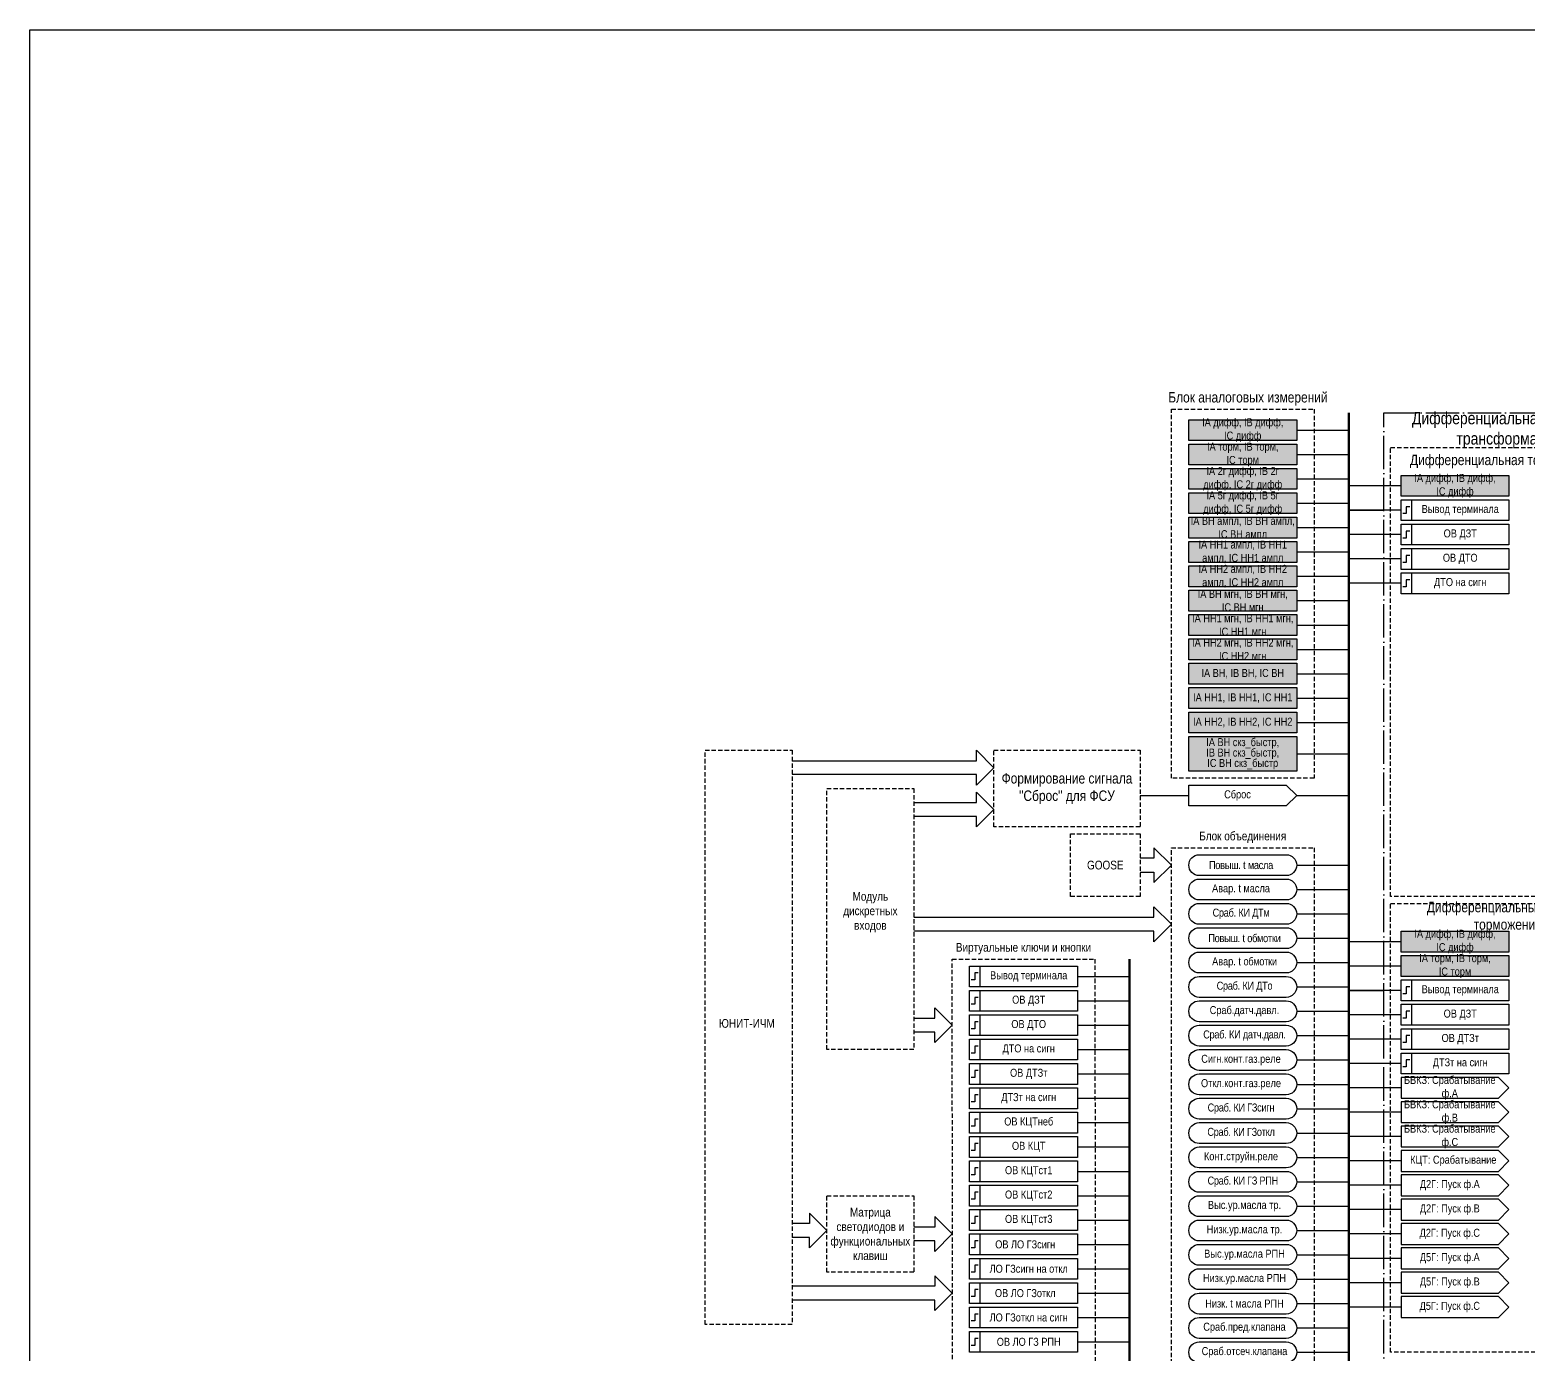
# Model space of a CAD drawing. Header units: millimetres. Extents: x -1361 to 2220, y 0 to 841.
# Drawn here: x 0 to 430.5, y 460.5 to 841 of the extents above; entities that cross this region are included whole.
import ezdxf

# ---------------------------------------------------------------- set-up
doc = ezdxf.new("R2010")
doc.units = ezdxf.units.MM
doc.linetypes.add('ACAD_ISO04W100', pattern=[30, 24, -3, 0, -3])
doc.linetypes.add('штриховая2', pattern=[0.375, 0.25, -0.125])
doc.layers.add('TEXT', color=7, linetype='Continuous', lineweight=25)
doc.layers.add('Основная', color=7, linetype='Continuous')
doc.styles.add('2.5_Gost_RD', font='ARIALN.TTF', dxfattribs={"height": 2.5})
doc.styles.add('3.5_Gost_RD', font='ARIALN.TTF', dxfattribs={"height": 3.5})

msp = doc.modelspace()

# ---------------------------------------------------------------- hatches: boundary and pattern name
at = {"ltscale": 100, "true_color": 0x00cb62}
h = msp.add_hatch(color=112, dxfattribs=at)
h.dxf.hatch_style = 1
h.paths.add_polyline_path([(333, 729), (364, 729), (364, 723), (333, 723)])
h = msp.add_hatch(color=112, dxfattribs=at)
h.dxf.hatch_style = 1
h.paths.add_polyline_path([(333, 722), (364, 722), (364, 716), (333, 716)])
h = msp.add_hatch(color=112, dxfattribs=at)
h.dxf.hatch_style = 1
h.paths.add_polyline_path([(333, 715), (364, 715), (364, 709), (333, 709)])
h = msp.add_hatch(color=112, dxfattribs=at)
h.dxf.hatch_style = 1
h.paths.add_polyline_path([(394, 713), (425, 713), (425, 707), (394, 707)])
h = msp.add_hatch(color=112, dxfattribs=at)
h.dxf.hatch_style = 1
h.paths.add_polyline_path([(333, 708), (364, 708), (364, 702), (333, 702)])
h = msp.add_hatch(color=112, dxfattribs=at)
h.dxf.hatch_style = 1
h.paths.add_polyline_path([(333, 701), (364, 701), (364, 695), (333, 695)])
h = msp.add_hatch(color=112, dxfattribs=at)
h.dxf.hatch_style = 1
h.paths.add_polyline_path([(333, 694), (364, 694), (364, 688), (333, 688)])
h = msp.add_hatch(color=112, dxfattribs=at)
h.dxf.hatch_style = 1
h.paths.add_polyline_path([(333, 687), (364, 687), (364, 681), (333, 681)])
h = msp.add_hatch(color=112, dxfattribs=at)
h.dxf.hatch_style = 1
h.paths.add_polyline_path([(333, 680), (364, 680), (364, 674), (333, 674)])
h = msp.add_hatch(color=112, dxfattribs=at)
h.dxf.hatch_style = 1
h.paths.add_polyline_path([(333, 673), (364, 673), (364, 667), (333, 667)])
h = msp.add_hatch(color=112, dxfattribs=at)
h.dxf.hatch_style = 1
h.paths.add_polyline_path([(333, 666), (364, 666), (364, 660), (333, 660)])
h = msp.add_hatch(color=112, dxfattribs=at)
h.dxf.hatch_style = 1
h.paths.add_polyline_path([(333, 659), (364, 659), (364, 653), (333, 653)])
h = msp.add_hatch(color=112, dxfattribs=at)
h.dxf.hatch_style = 1
h.paths.add_polyline_path([(333, 652), (364, 652), (364, 646), (333, 646)])
h = msp.add_hatch(color=112, dxfattribs=at)
h.dxf.hatch_style = 1
h.paths.add_polyline_path([(333, 645), (364, 645), (364, 639), (333, 639)])
h = msp.add_hatch(color=112, dxfattribs=at)
h.dxf.hatch_style = 1
h.paths.add_polyline_path([(333, 638), (364, 638), (364, 628), (333, 628)])
h = msp.add_hatch(color=112, dxfattribs=at)
h.dxf.hatch_style = 1
h.paths.add_polyline_path([(394, 582), (425, 582), (425, 576), (394, 576)])
h = msp.add_hatch(color=112, dxfattribs=at)
h.dxf.hatch_style = 1
h.paths.add_polyline_path([(394, 575), (425, 575), (425, 569), (394, 569)])

# ---------------------------------------------------------------- linework, layer by layer
at = {"lineweight": 100, "ltscale": 100}
for p, q in [((379, 731), (379, 55)), ((316, 574), (316, 138))]:
    msp.add_line(p, q, dxfattribs=at)
at = {"ltscale": 100}
for p, q in [((364, 726), (379, 726)), ((364, 719), (379, 719)), ((364, 712), (379, 712)), ((394, 710), (379, 710)), ((364, 705), (379, 705)), ((394, 703), (379, 703)), ((379, 703), (389, 703)), ((364, 698), (379, 698)), ((394, 696), (379, 696)), ((364, 691), (379, 691)), ((394, 689), (379, 689)), ((364, 684), (379, 684)), ((394, 682), (379, 682)), ((364, 677), (379, 677)), ((364, 670), (379, 670)), ((364, 663), (379, 663)), ((364, 656), (379, 656)), ((364, 649), (379, 649)), ((364, 642), (379, 642)), ((364, 633), (379, 633)), ((364, 621), (379, 621)), ((364, 601), (379, 601)), ((364, 594), (379, 594)), ((364, 587), (379, 587)), ((364, 580), (379, 580)), ((394, 579), (379, 579)), ((364, 573), (379, 573)), ((301, 569), (316, 569)), ((394, 572), (379, 572)), ((364, 566), (379, 566)), ((394, 565), (379, 565)), ((379, 565), (389, 565)), ((301, 562), (316, 562)), ((364, 559), (379, 559)), ((394, 558), (379, 558)), ((301, 555), (316, 555)), ((364, 552), (379, 552)), ((301, 548), (316, 548)), ((394, 551), (379, 551)), ((364, 545), (379, 545)), ((394, 544), (379, 544)), ((301, 541), (316, 541)), ((301, 534), (316, 534)), ((364, 538), (379, 538)), ((394, 537), (379, 537)), ((364, 531), (379, 531)), ((394, 530), (379, 530)), ((301, 527), (316, 527)), ((364, 524), (379, 524)), ((394, 523), (379, 523)), ((301, 520), (316, 520)), ((364, 517), (379, 517)), ((301, 513), (316, 513)), ((394, 516), (379, 516)), ((364, 510), (379, 510)), ((394, 509), (379, 509)), ((301, 506), (316, 506)), ((364, 503), (379, 503)), ((394, 502), (379, 502)), ((301, 499), (316, 499)), ((364, 496), (379, 496)), ((301, 492), (316, 492)), ((394, 495), (379, 495)), ((364, 489), (379, 489)), ((394, 488), (379, 488)), ((301, 485), (316, 485)), ((301, 478), (316, 478)), ((364, 482), (379, 482)), ((394, 481), (379, 481)), ((364, 475), (379, 475)), ((394, 474), (379, 474)), ((301, 471), (316, 471)), ((364, 468), (379, 468)), ((301, 464), (316, 464)), ((364, 461), (379, 461))]:
    msp.add_line(p, q, dxfattribs=at)
at = {"color": 3, "ltscale": 100}
msp.add_lwpolyline([(0, 841), (1189, 841), (1189, 0), (0, 0)], close=True, dxfattribs=at)
at = {"color": 7, "linetype": 'штриховая2', "ltscale": 5}
for points in [[(328, 732), (369, 732), (369, 626), (328, 626)], [(194, 634), (219, 634), (219, 469), (194, 469)], [(277, 634), (319, 634), (319, 612), (277, 612)], [(229, 623), (254, 623), (254, 548), (229, 548)], [(299, 610), (319, 610), (319, 592), (299, 592)], [(328, 606), (369, 606), (369, 244), (328, 244)], [(265, 574), (306, 574), (306.5, 144), (265.5, 144)], [(229, 506), (254, 506), (254, 484), (229, 484)]]:
    msp.add_lwpolyline(points, close=True, dxfattribs=at)
at = {"ltscale": 100}
for points in [[(333, 729), (364, 729), (364, 723), (333, 723)], [(333, 722), (364, 722), (364, 716), (333, 716)], [(333, 715), (364, 715), (364, 709), (333, 709)], [(394, 713), (425, 713), (425, 707), (394, 707)], [(333, 708), (364, 708), (364, 702), (333, 702)], [(394, 706), (397, 706), (397, 700), (394, 700)], [(394, 706), (425, 706), (425, 700), (394, 700)], [(333, 701), (364, 701), (364, 695), (333, 695)], [(394, 699), (397, 699), (397, 693), (394, 693)], [(394, 699), (425, 699), (425, 693), (394, 693)], [(333, 694), (364, 694), (364, 688), (333, 688)], [(394, 692), (397, 692), (397, 686), (394, 686)], [(394, 692), (425, 692), (425, 686), (394, 686)], [(333, 687), (364, 687), (364, 681), (333, 681)], [(394, 685), (397, 685), (397, 679), (394, 679)], [(394, 685), (425, 685), (425, 679), (394, 679)], [(333, 680), (364, 680), (364, 674), (333, 674)], [(333, 673), (364, 673), (364, 667), (333, 667)], [(333, 666), (364, 666), (364, 660), (333, 660)], [(333, 659), (364, 659), (364, 653), (333, 653)], [(333, 652), (364, 652), (364, 646), (333, 646)], [(333, 645), (364, 645), (364, 639), (333, 639)], [(333, 638), (364, 638), (364, 628), (333, 628)], [(394, 582), (425, 582), (425, 576), (394, 576)], [(394, 575), (425, 575), (425, 569), (394, 569)], [(270, 572), (273, 572), (273, 566), (270, 566)], [(270, 572), (301, 572), (301, 566), (270, 566)], [(270, 565), (273, 565), (273, 559), (270, 559)], [(270, 565), (301, 565), (301, 559), (270, 559)], [(394, 568), (397, 568), (397, 562), (394, 562)], [(394, 568), (425, 568), (425, 562), (394, 562)], [(394, 561), (397, 561), (397, 555), (394, 555)], [(394, 561), (425, 561), (425, 555), (394, 555)], [(270, 558), (273, 558), (273, 552), (270, 552)], [(270, 558), (301, 558), (301, 552), (270, 552)], [(394, 554), (397, 554), (397, 548), (394, 548)], [(394, 554), (425, 554), (425, 548), (394, 548)], [(270, 551), (273, 551), (273, 545), (270, 545)], [(270, 551), (301, 551), (301, 545), (270, 545)], [(394, 547), (397, 547), (397, 541), (394, 541)], [(394, 547), (425, 547), (425, 541), (394, 541)], [(270, 544), (273, 544), (273, 538), (270, 538)], [(270, 544), (301, 544), (301, 538), (270, 538)], [(270, 537), (273, 537), (273, 531), (270, 531)], [(270, 537), (301, 537), (301, 531), (270, 531)], [(270, 530), (273, 530), (273, 524), (270, 524)], [(270, 530), (301, 530), (301, 524), (270, 524)], [(270, 523), (273, 523), (273, 517), (270, 517)], [(270, 523), (301, 523), (301, 517), (270, 517)], [(270, 516), (273, 516), (273, 510), (270, 510)], [(270, 516), (301, 516), (301, 510), (270, 510)], [(270, 509), (273, 509), (273, 503), (270, 503)], [(270, 509), (301, 509), (301, 503), (270, 503)], [(270, 502), (273, 502), (273, 496), (270, 496)], [(270, 502), (301, 502), (301, 496), (270, 496)], [(270, 495), (273, 495), (273, 489), (270, 489)], [(270, 495), (301, 495), (301, 489), (270, 489)], [(270, 488), (273, 488), (273, 482), (270, 482)], [(270, 488), (301, 488), (301, 482), (270, 482)], [(270, 481), (273, 481), (273, 475), (270, 475)], [(270, 481), (301, 481), (301, 475), (270, 475)], [(270, 474), (273, 474), (273, 468), (270, 468)], [(270, 474), (301, 474), (301, 468), (270, 468)], [(270, 467), (273, 467), (273, 461), (270, 461)], [(270, 467), (301, 467), (301, 461), (270, 461)]]:
    msp.add_lwpolyline(points, close=True, dxfattribs=at)
at = {"color": 251, "linetype": 'ACAD_ISO04W100', "lineweight": 30, "ltscale": 0.4, "true_color": 0x58595b}
msp.add_lwpolyline([(389, 731), (474, 731), (474, 255), (389, 255)], close=True, dxfattribs=at)
at = {"linetype": 'штриховая2', "ltscale": 5}
for points in [[(391, 721), (472, 721), (472, 592), (391, 592)], [(391, 590), (472, 590), (472, 461), (391, 461)]]:
    msp.add_lwpolyline(points, close=True, dxfattribs=at)
at = {"lineweight": 30, "ltscale": 100}
for points in [[(396.5, 704), (395.5, 704), (395.5, 702), (394.5, 702)], [(396.5, 697), (395.5, 697), (395.5, 695), (394.5, 695)], [(396.5, 690), (395.5, 690), (395.5, 688), (394.5, 688)], [(396.5, 683), (395.5, 683), (395.5, 681), (394.5, 681)], [(272.5, 570), (271.5, 570), (271.5, 568), (270.5, 568)], [(396.5, 566), (395.5, 566), (395.5, 564), (394.5, 564)], [(272.5, 563), (271.5, 563), (271.5, 561), (270.5, 561)], [(272.5, 556), (271.5, 556), (271.5, 554), (270.5, 554)], [(396.5, 559), (395.5, 559), (395.5, 557), (394.5, 557)], [(396.5, 552), (395.5, 552), (395.5, 550), (394.5, 550)], [(272.5, 549), (271.5, 549), (271.5, 547), (270.5, 547)], [(396.5, 545), (395.5, 545), (395.5, 543), (394.5, 543)], [(272.5, 542), (271.5, 542), (271.5, 540), (270.5, 540)], [(272.5, 535), (271.5, 535), (271.5, 533), (270.5, 533)], [(272.5, 528), (271.5, 528), (271.5, 526), (270.5, 526)], [(272.5, 521), (271.5, 521), (271.5, 519), (270.5, 519)], [(272.5, 514), (271.5, 514), (271.5, 512), (270.5, 512)], [(272.5, 507), (271.5, 507), (271.5, 505), (270.5, 505)], [(272.5, 500), (271.5, 500), (271.5, 498), (270.5, 498)], [(272.5, 493), (271.5, 493), (271.5, 491), (270.5, 491)], [(272.5, 486), (271.5, 486), (271.5, 484), (270.5, 484)], [(272.5, 479), (271.5, 479), (271.5, 477), (270.5, 477)], [(272.5, 472), (271.5, 472), (271.5, 470), (270.5, 470)], [(272.5, 465), (271.5, 465), (271.5, 463), (270.5, 463)]]:
    msp.add_lwpolyline(points, dxfattribs=at)
at = {"ltscale": 100}
for points in [[(219, 631), (272, 631), (272, 634), (277, 629), (272, 624), (272, 627), (219, 627)], [(254, 619), (272, 619), (272, 622), (277, 617), (272, 612), (272, 615), (254, 615)], [(319, 621), (333, 621)], [(333, 624), (361, 624), (364, 621), (361, 618), (333, 618), (333, 624)], [(319, 599), (323, 599), (323, 596), (328, 601), (323, 606), (323, 603), (319, 603)], [(254, 586), (323, 586), (323, 589), (328, 584), (323, 579), (323, 582), (254, 582)], [(254, 557), (260, 557), (260, 560), (265, 555), (260, 550), (260, 553), (254, 553)], [(229, 496), (224, 501), (224, 498), (219, 498)], [(265, 495), (260, 500), (260, 497), (254, 497)], [(229, 496), (224, 491), (224, 494), (219, 494)], [(265, 495), (260, 490), (260, 493), (254, 493)], [(265, 478), (260, 483), (260, 480), (219, 480)], [(265, 478), (260, 473), (260, 476), (219, 476)]]:
    msp.add_lwpolyline(points, dxfattribs=at)
for points in [[(336, 598, -1), (336, 604), (361, 604, -1), (361, 598)], [(336, 591, -1), (336, 597), (361, 597, -1), (361, 591)], [(336, 584, -1), (336, 590), (361, 590, -1), (361, 584)], [(336, 577, -1), (336, 583), (361, 583, -1), (361, 577)], [(336, 570, -1), (336, 576), (361, 576, -1), (361, 570)], [(336, 563, -1), (336, 569), (361, 569, -1), (361, 563)], [(336, 556, -1), (336, 562), (361, 562, -1), (361, 556)], [(336, 549, -1), (336, 555), (361, 555, -1), (361, 549)], [(336, 542, -1), (336, 548), (361, 548, -1), (361, 542)], [(336, 535, -1), (336, 541), (361, 541, -1), (361, 535)], [(336, 528, -1), (336, 534), (361, 534, -1), (361, 528)], [(336, 521, -1), (336, 527), (361, 527, -1), (361, 521)], [(336, 514, -1), (336, 520), (361, 520, -1), (361, 514)], [(336, 507, -1), (336, 513), (361, 513, -1), (361, 507)], [(336, 500, -1), (336, 506), (361, 506, -1), (361, 500)], [(336, 493, -1), (336, 499), (361, 499, -1), (361, 493)], [(336, 486, -1), (336, 492), (361, 492, -1), (361, 486)], [(336, 479, -1), (336, 485), (361, 485, -1), (361, 479)], [(336, 472, -1), (336, 478), (361, 478, -1), (361, 472)], [(336, 465, -1), (336, 471), (361, 471, -1), (361, 465)], [(336, 458, -1), (336, 464), (361, 464, -1), (361, 458)]]:
    msp.add_lwpolyline(points, format="xyb", close=True, dxfattribs=at)
at = {"layer": 'Основная', "ltscale": 100}
for points in [[(394, 540), (394, 534), (422, 534), (425, 537), (422, 540)], [(394, 533), (394, 527), (422, 527), (425, 530), (422, 533)], [(394, 526), (394, 520), (422, 520), (425, 523), (422, 526)], [(394, 519), (394, 513), (422, 513), (425, 516), (422, 519)], [(394, 512), (394, 506), (422, 506), (425, 509), (422, 512)], [(394, 505), (394, 499), (422, 499), (425, 502), (422, 505)], [(394, 498), (394, 492), (422, 492), (425, 495), (422, 498)], [(394, 491), (394, 485), (422, 485), (425, 488), (422, 491)], [(394, 484), (394, 478), (422, 478), (425, 481), (422, 484)], [(394, 477), (394, 471), (422, 471), (425, 474), (422, 477)]]:
    msp.add_lwpolyline(points, close=True, dxfattribs=at)

# ---------------------------------------------------------------- texts
at = {"color": 0, "ltscale": 100, "char_height": 2.3, "attachment_point": 5, "style": '2.5_Gost_RD'}
for s, insert, width in [('{\\C256;IA дифф, IB дифф, IC дифф}', (348.5, 726), 23.725), ('{\\C256;IA торм, IB торм, IC торм}', (348.5, 719), 20.7005), ('{\\C256;IA 2г дифф, IB 2г дифф, IC 2г дифф}', (348.5, 712), 29.1365), ('{\\C256;IA дифф, IB дифф, IC дифф}', (409.5, 710), 23.725), ('{\\C256;IA 5г дифф, IB 5г дифф, IC 5г дифф}', (348.5, 705), 29.1365), ('{\\C256;Вывод терминала}', (411, 703), 28), ('{\\C256;IA ВН ампл, IB ВН ампл, IC ВН ампл}', (348.5, 698), 31), ('{\\C256;IA НН1 ампл, IB НН1 ампл, IC НН1 ампл}', (348.5, 691), 31.5052), ('{\\C256;IA НН2 ампл, IB НН2 ампл, IC НН2 ампл}', (348.5, 684), 31.5052), ('{\\C256;ДТО на сигн}', (411, 682), 28), ('{\\C256;IA ВН мгн, IB ВН мгн, IC ВН мгн}', (348.5, 677), 26.1583), ('{\\C256;IA НН1 мгн, IB НН1 мгн, IC НН1 мгн}', (348.5, 670), 29.86), ('{\\C256;IA НН2 мгн, IB НН2 мгн, IC НН2 мгн}', (348.5, 663), 29.86), ('{\\C256;IA ВН, IB ВН, IC ВН}', (348.5, 656), 31), ('{\\C256;IA НН1, IB НН1, IC НН1}', (348.5, 649), 31), ('{\\C256;IA НН2, IB НН2, IC НН2}', (348.5, 642), 31), ('{\\C256;IA ВН скз_быстр,}', (348.5, 636), 25.9291), ('{\\C256;IB ВН скз_быстр,}', (348.5, 633), 25.9291), ('{\\C256;IC ВН скз_быстр}', (348.5, 630), 25.9291), ('{\\C256;IA дифф, IB дифф, IC дифф}', (409.5, 579), 23.725), ('{\\C256;IA торм, IB торм, IC торм}', (409.5, 572), 20.7005), ('{\\C256;Вывод терминала}', (411, 565), 28), ('{\\C256;ДТЗт на сигн}', (411, 544), 28)]:
    msp.add_mtext(s, dxfattribs=dict(at, insert=insert, width=width))
at = {"color": 128, "ltscale": 100, "true_color": 0x0b6436, "attachment_point": 5, "style": '3.5_Gost_RD'}
for s, insert, char_height, width in [('Дифференциальная токовая защита трансформатора (ДЗТ)', (431.5, 726), 3.5, 85), ('Дифференциальная токовая отсечка (ДТО)', (431.5, 717), 3, 81), ('Дифференциальный токовый орган с торможением (ДТЗт)', (431.5, 586), 3, 81)]:
    msp.add_mtext(s, dxfattribs=dict(at, insert=insert, char_height=char_height, width=width))
at = {"ltscale": 100, "attachment_point": 5, "style": '2.5_Gost_RD'}
for s, insert, char_height, width in [('Сброс', (347, 621), 2.3, 28), ('Блок объединения', (348.5, 609), 2.5, 41), ('GOOSE', (309, 601), 2.5, 20), ('Модуль дискретных входов', (241.5, 587.5), 2.5, 25), ('Виртуальные ключи и кнопки', (285.5, 577), 2.5, 41), ('ЮНИТ-ИЧМ', (206, 555.5), 2.5, 24), ('ДТО на сигн', (287, 548), 2.3, 28), ('ДТЗт на сигн', (287, 534), 2.3, 28), ('\\A1;Конт.струйн.реле', (348, 517), 2.3, 31), ('\\A1;{\\T0.95;Сраб. КИ ГЗ РПН}', (348.5, 510), 2.3, 31), ('\\A1;Выс.ур.масла тр.', (349, 503), 2.3, 31), ('Матрица светодиодов и функциональных клавиш', (241.5, 495), 2.5, 25), ('\\A1;Низк.ур.масла тр.', (349, 496), 2.3, 29.7748), ('\\A1;Выс.ур.масла РПН', (349, 489), 2.3, 31), ('\\A1;Низк.ур.масла РПН', (349, 482), 2.3, 29.7748), ('\\A1;Низк. t масла РПН', (349, 475), 2.3, 29.7748), ('\\A1;Сраб.пред.клапана', (349, 468), 2.3, 31), ('\\A1;Сраб.отсеч.клапана', (349, 461), 2.3, 31)]:
    msp.add_mtext(s, dxfattribs=dict(at, insert=insert, char_height=char_height, width=width))
at = {"layer": 'TEXT', "ltscale": 100, "attachment_point": 5, "style": '2.5_Gost_RD'}
for s, insert, char_height, width in [('Блок аналоговых измерений', (350, 735), 3, 46.1947), ('Формирование сигнала "Сброс" для ФСУ', (298, 623), 3, 42), ('\\A1;{\\T0.95;Повыш. t масла }', (348, 601), 2.3, 31), ('\\A1;Авар. t масла', (348, 594), 2.3, 31), ('\\A1;{\\T0.95;Сраб. КИ ДТм}', (348, 587), 2.3, 31), ('\\A1;{\\T0.95;Повыш. t обмотки}', (349, 580), 2.3, 31), ('\\A1;Авар. t {\\T0.95;обмотки}', (349, 573), 2.3, 31), ('\\A1;{\\T0.95;Сраб. КИ ДТо}', (349, 566), 2.3, 31), ('ОВ ДЗТ', (287, 562), 2.3, 28), ('\\A1;Сраб.д{\\T0.95;а}тч.давл.', (349, 559), 2.3, 31), ('\\A1;{\\T0.95;Сраб. КИ датч.давл.}', (349, 552), 2.3, 31), ('\\A1;Сигн.конт.газ.реле', (348, 545), 2.3, 31), ('\\A1;Откл.конт.газ.реле', (348, 538), 2.3, 31), ('\\A1;{\\T0.95;Сраб. КИ ГЗсигн}', (348, 531), 2.3, 31), ('\\A1;{\\T0.95;Сраб. КИ ГЗоткл}', (348, 524), 2.3, 31)]:
    msp.add_mtext(s, dxfattribs=dict(at, insert=insert, char_height=char_height, width=width))
at = {"layer": 'TEXT', "color": 0, "ltscale": 100, "char_height": 2.3, "width": 28, "attachment_point": 5, "style": '2.5_Gost_RD'}
for s, insert in [('{\\C256;ОВ ДЗТ}', (411, 696)), ('{\\C256;Вывод терминала}', (287, 569)), ('{\\C256;ОВ ДЗТ}', (411, 558)), ('{\\C256;ОВ ЛО ГЗсигн}', (286, 492)), ('{\\C256;ЛО ГЗсигн на откл}', (287, 485)), ('{\\C256;ОВ ЛО ГЗоткл}', (286, 478)), ('{\\C256;ЛО ГЗоткл на сигн}', (287, 471)), ('{\\C256;ОВ ЛО ГЗ РПН}', (287, 464))]:
    msp.add_mtext(s, dxfattribs=dict(at, insert=insert))
at = {"layer": 'Основная', "color": 0, "ltscale": 100, "char_height": 2.3, "attachment_point": 5, "style": '2.5_Gost_RD'}
for s, insert, width in [('{\\C256;ОВ ДТО}', (411, 689), 28), ('{\\C256;ОВ ДТЗт}', (411, 551), 28), ('{\\C256;БВКЗ: Срабатывание ф.А}', (408, 537), 28), ('{\\C256;БВКЗ: Срабатывание ф.В}', (408, 530), 28), ('{\\C256;БВКЗ: Срабатывание ф.С}', (408, 523), 28), ('{\\C256;ОВ КЦТ}', (287, 520), 28), ('{\\C256;КЦТ: Срабатывание}', (409, 516), 26.5083), ('{\\C256;ОВ КЦТст1}', (287, 513), 28), ('{\\C256;Д2Г: Пуск ф.А}', (408, 509), 28), ('{\\C256;ОВ КЦТст2}', (287, 506), 28), ('{\\C256;ОВ КЦТст3}', (287, 499), 28), ('{\\C256;Д2Г: Пуск ф.B}', (408, 502), 28), ('{\\C256;Д2Г: Пуск ф.C}', (408, 495), 28), ('{\\C256;Д5Г: Пуск ф.А}', (408, 488), 28), ('{\\C256;Д5Г: Пуск ф.B}', (408, 481), 28), ('{\\C256;Д5Г: Пуск ф.C}', (408, 474), 28)]:
    msp.add_mtext(s, dxfattribs=dict(at, insert=insert, width=width))
at = {"layer": 'Основная', "ltscale": 100, "char_height": 2.3, "width": 28, "attachment_point": 5, "style": '2.5_Gost_RD'}
for s, insert in [('ОВ ДТО', (287, 555)), ('ОВ ДТЗт', (287, 541)), ('ОВ КЦТнеб', (287, 527))]:
    msp.add_mtext(s, dxfattribs=dict(at, insert=insert))

doc.saveas('drawing.dxf')
